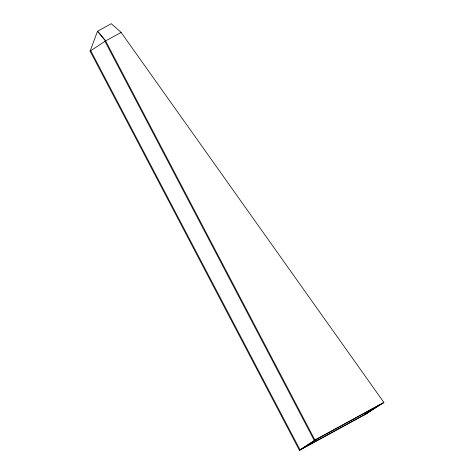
<?xml version="1.0" encoding="UTF-8"?>
<svg xmlns="http://www.w3.org/2000/svg" width="474" height="474" viewBox="0 0 474 474"><rect width="100%" height="100%" fill="white"/><g stroke="black" fill="none" stroke-linecap="round" stroke-linejoin="round"><path stroke-width="0.71" d="M90.107 51.133L97.514 31.219L111.295 23.7L121.125 32.428L383.893 402.456L366.603 413.648L299.42 450.3L90.107 51.133L105.601 40.894L121.125 32.428M299.42 450.3L314.926 440.073L383.893 402.456M317.242 438.883L300.06 449.879L90.747 50.712M383.176 402.918L314.286 440.494L104.961 41.321M300.06 449.879L367.32 413.186M105.619 40.906L97.514 31.219L105.601 40.894L314.926 440.073M380.219 404.529L364.387 414.78L380.219 404.529"/></g></svg>
